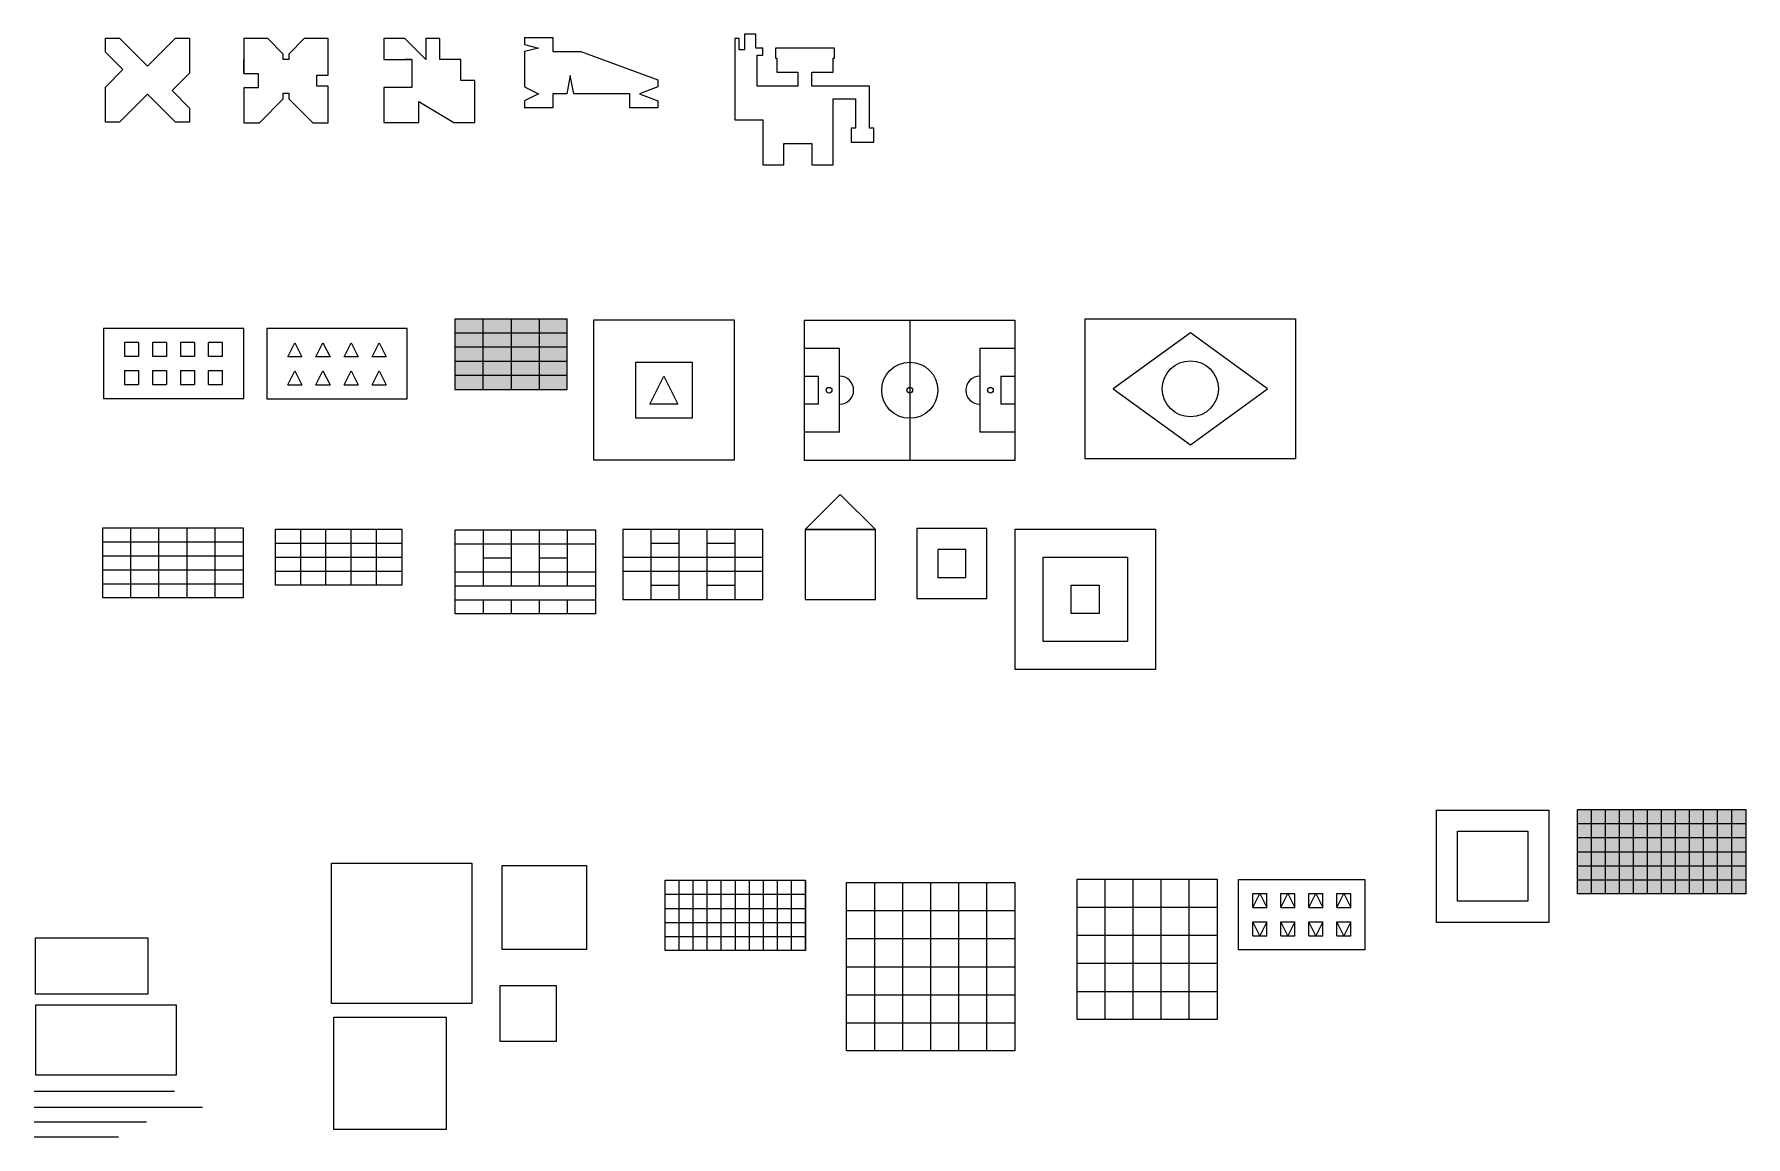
# Model space of a CAD drawing. Header units: millimetres. Extents: x 1 to 1220, y 17 to 803.
import ezdxf

# ---------------------------------------------------------------- set-up
doc = ezdxf.new("R2010")
doc.units = ezdxf.units.MM

msp = doc.modelspace()

# ---------------------------------------------------------------- hatches: boundary and pattern name
h = msp.add_hatch(color=4)
h.dxf.hatch_style = 1
h.paths.add_polyline_path([(340.4, 599.7), (320.4, 599.7), (320.4, 589.7), (340.4, 589.7)])
h.paths.add_polyline_path([(320.4, 589.7), (300.4, 589.7), (300.4, 579.7), (320.4, 579.7)])
h = msp.add_hatch(color=1)
h.dxf.hatch_style = 1
h.paths.add_polyline_path([(320.4, 599.7), (300.4, 599.7), (300.4, 589.7), (320.4, 589.7)])
h.paths.add_polyline_path([(380.4, 599.7), (360.4, 599.7), (360.4, 589.7), (380.4, 589.7)])
h.paths.add_polyline_path([(380.4, 559.7), (360.4, 559.7), (360.4, 549.7), (380.4, 549.7)])
h.paths.add_polyline_path([(320.4, 559.7), (300.4, 559.7), (300.4, 549.7), (320.4, 549.7)])
h = msp.add_hatch(color=5)
h.dxf.hatch_style = 1
h.paths.add_polyline_path([(360.4, 599.7), (340.4, 599.7), (340.4, 589.7), (360.4, 589.7)])
h.paths.add_polyline_path([(380.4, 579.7), (360.4, 579.7), (360.4, 569.7), (380.4, 569.7)])
h.paths.add_polyline_path([(340.4, 559.7), (320.4, 559.7), (320.4, 549.7), (340.4, 549.7)])
h.paths.add_polyline_path([(320.4, 579.7), (300.4, 579.7), (300.4, 569.7), (320.4, 569.7)])
h = msp.add_hatch(color=4)
h.dxf.hatch_style = 1
h.paths.add_polyline_path([(380.4, 589.7), (360.4, 589.7), (360.4, 579.7), (380.4, 579.7)])
h.paths.add_polyline_path([(380.4, 569.7), (360.4, 569.7), (360.4, 559.7), (380.4, 559.7)])
h.paths.add_polyline_path([(360.4, 559.7), (340.4, 559.7), (340.4, 549.7), (360.4, 549.7)])
h.paths.add_polyline_path([(320.4, 569.7), (300.4, 569.7), (300.4, 559.7), (320.4, 559.7)])
h = msp.add_hatch(color=3)
h.dxf.hatch_style = 1
h.paths.add_polyline_path([(360.4, 589.7), (340.4, 589.7), (340.4, 579.7), (360.4, 579.7)])
h.paths.add_polyline_path([(340.4, 579.7), (320.4, 579.7), (320.4, 569.7), (340.4, 569.7)])
h.paths.add_polyline_path([(360.4, 569.7), (340.4, 569.7), (340.4, 559.7), (360.4, 559.7)])
h = msp.add_hatch(color=6)
h.dxf.hatch_style = 1
h.paths.add_polyline_path([(340.4, 589.7), (320.4, 589.7), (320.4, 579.7), (340.4, 579.7)])
h.paths.add_polyline_path([(360.4, 579.7), (340.4, 579.7), (340.4, 569.7), (360.4, 569.7)])
h.paths.add_polyline_path([(340.4, 569.7), (320.4, 569.7), (320.4, 559.7), (340.4, 559.7)])
at = {"true_color": 0x000000}
h = msp.add_hatch(color=18, dxfattribs=at)
h.dxf.hatch_style = 1
h.paths.add_polyline_path([(1110.4, 250.1), (1100.4, 250.1), (1100.4, 240.1), (1110.4, 240.1)])
h.paths.add_polyline_path([(1120.4, 250.1), (1110.4, 250.1), (1110.4, 240.1), (1120.4, 240.1)])
h.paths.add_polyline_path([(1110.4, 240.1), (1100.4, 240.1), (1100.4, 230.1), (1110.4, 230.1)])
h.paths.add_polyline_path([(1120.4, 240.1), (1110.4, 240.1), (1110.4, 230.1), (1120.4, 230.1)])
h.paths.add_polyline_path([(1130.4, 250.1), (1120.4, 250.1), (1120.4, 240.1), (1130.4, 240.1)])
h.paths.add_polyline_path([(1130.4, 240.1), (1120.4, 240.1), (1120.4, 230.1), (1130.4, 230.1)])
h.paths.add_polyline_path([(1130.4, 230.1), (1120.4, 230.1), (1120.4, 220.1), (1130.4, 220.1)])
h.paths.add_polyline_path([(1120.4, 230.1), (1110.4, 230.1), (1110.4, 220.1), (1120.4, 220.1)])
h.paths.add_polyline_path([(1110.4, 230.1), (1100.4, 230.1), (1100.4, 220.1), (1110.4, 220.1)])
h.paths.add_polyline_path([(1110.4, 220.1), (1100.4, 220.1), (1100.4, 210.1), (1110.4, 210.1)])
h.paths.add_polyline_path([(1120.4, 220.1), (1110.4, 220.1), (1110.4, 210.1), (1120.4, 210.1)])
h.paths.add_polyline_path([(1130.4, 220.1), (1120.4, 220.1), (1120.4, 210.1), (1130.4, 210.1)])
h.paths.add_polyline_path([(1130.4, 210.1), (1120.4, 210.1), (1120.4, 200.1), (1130.4, 200.1)])
h.paths.add_polyline_path([(1120.4, 210.1), (1110.4, 210.1), (1110.4, 200.1), (1120.4, 200.1)])
h.paths.add_polyline_path([(1110.4, 210.1), (1100.4, 210.1), (1100.4, 200.1), (1110.4, 200.1)])
h.paths.add_polyline_path([(1110.4, 200.1), (1100.4, 200.1), (1100.4, 190.1), (1110.4, 190.1)])
h.paths.add_polyline_path([(1120.4, 200.1), (1110.4, 200.1), (1110.4, 190.1), (1120.4, 190.1)])
h.paths.add_polyline_path([(1130.4, 200.1), (1120.4, 200.1), (1120.4, 190.1), (1130.4, 190.1)])
h.paths.add_polyline_path([(1140.4, 200.1), (1130.4, 200.1), (1130.4, 190.1), (1140.4, 190.1)])
h.paths.add_polyline_path([(1140.4, 250.1), (1130.4, 250.1), (1130.4, 240.1), (1140.4, 240.1)])
h.paths.add_polyline_path([(1150.4, 250.1), (1140.4, 250.1), (1140.4, 240.1), (1150.4, 240.1)])
h.paths.add_polyline_path([(1150.4, 240.1), (1140.4, 240.1), (1140.4, 230.1), (1150.4, 230.1)])
h.paths.add_polyline_path([(1160.4, 250.1), (1150.4, 250.1), (1150.4, 240.1), (1160.4, 240.1)])
h.paths.add_polyline_path([(1160.4, 240.1), (1150.4, 240.1), (1150.4, 230.1), (1160.4, 230.1)])
h.paths.add_polyline_path([(1160.4, 230.1), (1150.4, 230.1), (1150.4, 220.1), (1160.4, 220.1)])
h.paths.add_polyline_path([(1150.4, 200.1), (1140.4, 200.1), (1140.4, 190.1), (1150.4, 190.1)])
h.paths.add_polyline_path([(1160.4, 210.1), (1150.4, 210.1), (1150.4, 200.1), (1160.4, 200.1)])
h.paths.add_polyline_path([(1160.4, 200.1), (1150.4, 200.1), (1150.4, 190.1), (1160.4, 190.1)])
h.paths.add_polyline_path([(1170.4, 210.1), (1160.4, 210.1), (1160.4, 200.1), (1170.4, 200.1)])
h.paths.add_polyline_path([(1170.4, 230.1), (1160.4, 230.1), (1160.4, 220.1), (1170.4, 220.1)])
h.paths.add_polyline_path([(1170.4, 240.1), (1160.4, 240.1), (1160.4, 230.1), (1170.4, 230.1)])
at = {"true_color": 0xcd2027}
h = msp.add_hatch(color=242, dxfattribs=at)
h.dxf.hatch_style = 1
h.paths.add_polyline_path([(1170.4, 250.1), (1160.4, 250.1), (1160.4, 240.1), (1170.4, 240.1)])
h.paths.add_polyline_path([(1180.4, 250.1), (1170.4, 250.1), (1170.4, 240.1), (1180.4, 240.1)])
h.paths.add_polyline_path([(1180.4, 230.1), (1170.4, 230.1), (1170.4, 220.1), (1180.4, 220.1)])
h.paths.add_polyline_path([(1180.4, 240.1), (1170.4, 240.1), (1170.4, 230.1), (1180.4, 230.1)])
h.paths.add_polyline_path([(1170.4, 220.1), (1160.4, 220.1), (1160.4, 210.1), (1170.4, 210.1)])
h.paths.add_polyline_path([(1160.4, 220.1), (1150.4, 220.1), (1150.4, 210.1), (1160.4, 210.1)])
h.paths.add_polyline_path([(1150.4, 220.1), (1140.4, 220.1), (1140.4, 210.1), (1150.4, 210.1)])
h.paths.add_polyline_path([(1150.4, 230.1), (1140.4, 230.1), (1140.4, 220.1), (1150.4, 220.1)])
h.paths.add_polyline_path([(1140.4, 230.1), (1130.4, 230.1), (1130.4, 220.1), (1140.4, 220.1)])
h.paths.add_polyline_path([(1140.4, 240.1), (1130.4, 240.1), (1130.4, 230.1), (1140.4, 230.1)])
h.paths.add_polyline_path([(1140.4, 220.1), (1130.4, 220.1), (1130.4, 210.1), (1140.4, 210.1)])
h.paths.add_polyline_path([(1140.4, 210.1), (1130.4, 210.1), (1130.4, 200.1), (1140.4, 200.1)])
h.paths.add_polyline_path([(1150.4, 210.1), (1140.4, 210.1), (1140.4, 200.1), (1150.4, 200.1)])
at = {"true_color": 0xf4ee51}
h = msp.add_hatch(color=41, dxfattribs=at)
h.dxf.hatch_style = 1
h.paths.add_polyline_path([(1170.4, 200.1), (1160.4, 200.1), (1160.4, 190.1), (1170.4, 190.1)])
h.paths.add_polyline_path([(1180.4, 200.1), (1170.4, 200.1), (1170.4, 190.1), (1180.4, 190.1)])
h.paths.add_polyline_path([(1180.4, 210.1), (1170.4, 210.1), (1170.4, 200.1), (1180.4, 200.1)])
h.paths.add_polyline_path([(1180.4, 220.1), (1170.4, 220.1), (1170.4, 210.1), (1180.4, 210.1)])
h.paths.add_polyline_path([(1190.4, 220.1), (1180.4, 220.1), (1180.4, 210.1), (1190.4, 210.1)])
h.paths.add_polyline_path([(1190.4, 230.1), (1180.4, 230.1), (1180.4, 220.1), (1190.4, 220.1)])
h.paths.add_polyline_path([(1190.4, 240.1), (1180.4, 240.1), (1180.4, 230.1), (1190.4, 230.1)])
h.paths.add_polyline_path([(1190.4, 250.1), (1180.4, 250.1), (1180.4, 240.1), (1190.4, 240.1)])
h.paths.add_polyline_path([(1200.4, 230.1), (1190.4, 230.1), (1190.4, 220.1), (1200.4, 220.1)])
h.paths.add_polyline_path([(1210.4, 230.1), (1200.4, 230.1), (1200.4, 220.1), (1210.4, 220.1)])
h.paths.add_polyline_path([(1220.4, 230.1), (1210.4, 230.1), (1210.4, 220.1), (1220.4, 220.1)])
h.paths.add_polyline_path([(1210.4, 240.1), (1200.4, 240.1), (1200.4, 230.1), (1210.4, 230.1)])
h.paths.add_polyline_path([(1220.4, 250.1), (1210.4, 250.1), (1210.4, 240.1), (1220.4, 240.1)])
h.paths.add_polyline_path([(1200.4, 250.1), (1190.4, 250.1), (1190.4, 240.1), (1200.4, 240.1)])
h.paths.add_polyline_path([(1210.4, 200.1), (1200.4, 200.1), (1200.4, 190.1), (1210.4, 190.1)])
at = {"true_color": 0x2776bb}
h = msp.add_hatch(color=152, dxfattribs=at)
h.dxf.hatch_style = 1
h.paths.add_polyline_path([(1200.4, 240.1), (1190.4, 240.1), (1190.4, 230.1), (1200.4, 230.1)])
h.paths.add_polyline_path([(1210.4, 250.1), (1200.4, 250.1), (1200.4, 240.1), (1210.4, 240.1)])
h.paths.add_polyline_path([(1220.4, 240.1), (1210.4, 240.1), (1210.4, 230.1), (1220.4, 230.1)])
h.paths.add_polyline_path([(1220.4, 220.1), (1210.4, 220.1), (1210.4, 210.1), (1220.4, 210.1)])
h.paths.add_polyline_path([(1210.4, 220.1), (1200.4, 220.1), (1200.4, 210.1), (1210.4, 210.1)])
h.paths.add_polyline_path([(1200.4, 220.1), (1190.4, 220.1), (1190.4, 210.1), (1200.4, 210.1)])
h.paths.add_polyline_path([(1200.4, 200.1), (1190.4, 200.1), (1190.4, 190.1), (1200.4, 190.1)])
h.paths.add_polyline_path([(1190.4, 210.1), (1180.4, 210.1), (1180.4, 200.1), (1190.4, 200.1)])
h.paths.add_polyline_path([(1200.4, 210.1), (1190.4, 210.1), (1190.4, 200.1), (1200.4, 200.1)])
h.paths.add_polyline_path([(1190.4, 200.1), (1180.4, 200.1), (1180.4, 190.1), (1190.4, 190.1)])
h.paths.add_polyline_path([(1220.4, 210.1), (1210.4, 210.1), (1210.4, 200.1), (1220.4, 200.1)])
h.paths.add_polyline_path([(1210.4, 210.1), (1200.4, 210.1), (1200.4, 200.1), (1210.4, 200.1)])
h.paths.add_polyline_path([(1220.4, 200.1), (1210.4, 200.1), (1210.4, 190.1), (1220.4, 190.1)])
at = {"true_color": 0x000000}
h = msp.add_hatch(color=18, dxfattribs=at)
h.dxf.hatch_style = 1
h.paths.add_polyline_path([(1150.4, 210.1), (1140.4, 210.1), (1140.4, 200.1), (1150.4, 200.1)])
h.paths.add_polyline_path([(1150.4, 230.1), (1140.4, 230.1), (1140.4, 220.1), (1150.4, 220.1)])

# ---------------------------------------------------------------- linework, layer by layer
for p, q in [((51.3, 800.2), (61.3, 800.2)), ((51.3, 790.2), (51.3, 800.2)), ((81.3, 780.2), (61.3, 800.2)), ((101.3, 800.2), (81.3, 780.2)), ((101.3, 800.2), (111.3, 800.2)), ((111.3, 800.2), (111.3, 775.2)), ((150.1, 799.8), (150.1, 774.8)), ((167.1, 799.8), (150.1, 799.8)), ((167.1, 799.8), (178.1, 788.8)), ((193.1, 799.8), (182.1, 788.8)), ((210.1, 799.8), (193.1, 799.8)), ((210.1, 773.8), (210.1, 799.8)), ((249.7, 799.9), (249.7, 784.9)), ((264.7, 799.9), (249.7, 799.9)), ((264.7, 799.9), (279.7, 784.9)), ((289.7, 799.9), (279.7, 799.9)), ((279.7, 799.9), (279.7, 784.9)), ((289.7, 784.9), (289.7, 799.9)), ((350.1, 800.5), (350.1, 795.5)), ((350.1, 800.5), (370.1, 800.5)), ((350.1, 795.5), (360.1, 793)), ((360.1, 793), (350.1, 790.5)), ((370.1, 800.5), (370.1, 790.5)), ((499.9, 799.9), (499.9, 741.9)), ((502.9, 799.9), (499.9, 799.9)), ((502.9, 791.9), (502.9, 799.9)), ((514.9, 802.9), (506.9, 802.9)), ((506.9, 802.9), (506.9, 791.9)), ((514.9, 792.9), (514.9, 802.9)), ((519.9, 792.9), (514.9, 792.9)), ((519.9, 787.9), (519.9, 792.9)), ((570.9, 792.9), (528.9, 792.9)), ((528.9, 792.9), (528.9, 785.9)), ((570.9, 785.9), (570.9, 792.9)), ((51.3, 790.2), (63.8, 777.7)), ((150.1, 774.8), (150.1, 784.8)), ((178.1, 784.8), (178.1, 788.8)), ((182.1, 784.8), (178.1, 784.8)), ((182.1, 788.8), (182.1, 784.8)), ((249.7, 784.9), (269.7, 784.9)), ((269.7, 784.9), (264.7, 784.9)), ((269.7, 784.9), (269.7, 764.9)), ((304.7, 784.9), (289.7, 784.9)), ((304.7, 769.9), (304.7, 784.9)), ((350.1, 790.5), (350.1, 765.5)), ((370.1, 790.5), (390.1, 790.5)), ((390.1, 790.5), (445.1, 770.5)), ((506.9, 791.9), (502.9, 791.9)), ((515.9, 765.9), (515.9, 787.9)), ((515.9, 787.9), (519.9, 787.9)), ((528.9, 785.9), (529.9, 785.9)), ((529.9, 785.9), (529.9, 775.9)), ((569.9, 775.9), (569.9, 785.9)), ((569.9, 785.9), (570.9, 785.9)), ((63.8, 777.7), (51.3, 765.2)), ((111.3, 775.2), (98.8, 762.7)), ((150.1, 774.8), (160.1, 774.8)), ((160.1, 774.8), (160.1, 764.8)), ((202.1, 765.8), (202.1, 773.8)), ((202.1, 773.8), (210.1, 773.8)), ((314.7, 769.9), (304.7, 769.9)), ((314.7, 739.9), (314.7, 769.9)), ((382.6, 773.5), (380.1, 760.5)), ((385.1, 760.5), (382.6, 773.5)), ((445.1, 770.5), (445.1, 765.5)), ((529.9, 775.9), (544.9, 775.9)), ((544.9, 775.9), (544.9, 765.9)), ((554.9, 765.9), (554.9, 775.9)), ((554.9, 775.9), (569.9, 775.9)), ((51.3, 740.2), (51.3, 765.2)), ((61.3, 740.2), (81.3, 760.2)), ((81.3, 760.2), (101.3, 740.2)), ((98.8, 762.7), (111.3, 750.2)), ((160.1, 764.8), (150.1, 764.8)), ((150.1, 764.8), (150.1, 739.8)), ((161.1, 739.8), (178.1, 756.8)), ((178.1, 756.8), (178.1, 760.8)), ((178.1, 760.8), (182.1, 760.8)), ((182.1, 760.8), (182.1, 756.8)), ((182.1, 756.8), (199.1, 739.8)), ((210.1, 765.8), (202.1, 765.8)), ((210.1, 739.8), (210.1, 765.8)), ((269.7, 764.9), (249.7, 764.9)), ((249.7, 764.9), (249.7, 739.9)), ((350.1, 765.5), (360.1, 760.5)), ((360.1, 760.5), (350.1, 755.5)), ((380.1, 760.5), (370.1, 760.5)), ((370.1, 760.5), (370.1, 750.5)), ((425.1, 760.5), (385.1, 760.5)), ((425.1, 750.5), (425.1, 760.5)), ((445.1, 765.5), (432.1, 760.5)), ((432.1, 760.5), (445.1, 755.5)), ((544.9, 765.9), (515.9, 765.9)), ((595.9, 765.9), (554.9, 765.9)), ((569.9, 709.9), (569.9, 756.9)), ((569.9, 756.9), (585.9, 756.9)), ((585.9, 756.9), (585.9, 735.9)), ((595.9, 735.9), (595.9, 765.9)), ((111.3, 750.2), (111.3, 740.2)), ((274.7, 739.9), (274.7, 754.9)), ((274.7, 754.9), (299.7, 739.9)), ((350.1, 755.5), (350.1, 750.5)), ((370.1, 750.5), (350.1, 750.5)), ((445.1, 750.5), (425.1, 750.5)), ((445.1, 755.5), (445.1, 750.5)), ((61.3, 740.2), (51.3, 740.2)), ((111.3, 740.2), (101.3, 740.2)), ((150.1, 739.8), (161.1, 739.8)), ((199.1, 739.8), (210.1, 739.8)), ((249.7, 739.9), (274.7, 739.9)), ((299.7, 739.9), (314.7, 739.9)), ((499.9, 741.9), (519.9, 741.9)), ((519.9, 741.9), (519.9, 709.9)), ((585.9, 735.9), (582.9, 735.9)), ((582.9, 735.9), (582.9, 725.9)), ((598.9, 735.9), (595.9, 735.9)), ((598.9, 725.9), (598.9, 735.9)), ((534.9, 709.9), (534.9, 724.9)), ((534.9, 724.9), (554.9, 724.9)), ((554.9, 724.9), (554.9, 709.9)), ((582.9, 725.9), (598.9, 725.9)), ((519.9, 709.9), (534.9, 709.9)), ((554.9, 709.9), (569.9, 709.9)), ((300.4, 599.7), (300.4, 549.7)), ((380.4, 599.7), (300.4, 599.7)), ((320.4, 599.7), (320.4, 549.7)), ((340.4, 599.7), (340.4, 549.7)), ((360.4, 599.7), (360.4, 549.7)), ((380.4, 549.7), (380.4, 599.7)), ((399.4, 599.2), (499.4, 599.2)), ((399.4, 499.2), (399.4, 599.2)), ((499.4, 599.2), (499.4, 499.2)), ((549.6, 599.1), (699.6, 599.1)), ((549.6, 499.1), (549.6, 599.1)), ((624.6, 599.1), (624.6, 499.1)), ((699.6, 599.1), (699.6, 499.1)), ((749.6, 600.1), (899.6, 600.1)), ((749.6, 500.1), (749.6, 600.1)), ((899.6, 600.1), (899.6, 500.1)), ((49.9, 593.1), (49.9, 543.1)), ((149.9, 593.1), (49.9, 593.1)), ((149.9, 543.1), (149.9, 593.1)), ((166.4, 593), (166.4, 543)), ((266.4, 593), (166.4, 593)), ((266.4, 543), (266.4, 593)), ((380.4, 589.7), (300.4, 589.7)), ((824.6, 590.1), (769.6, 550.1)), ((879.6, 550.1), (824.6, 590.1)), ((64.9, 583.1), (64.9, 573.1)), ((74.9, 583.1), (64.9, 583.1)), ((74.9, 583.1), (74.9, 573.1)), ((84.9, 583.1), (84.9, 573.1)), ((94.9, 583.1), (84.9, 583.1)), ((94.9, 583.1), (94.9, 573.1)), ((104.9, 583.1), (104.9, 573.1)), ((114.9, 583.1), (104.9, 583.1)), ((114.9, 583.1), (114.9, 573.1)), ((134.9, 583.1), (124.9, 583.1)), ((124.9, 573.1), (124.9, 583.1)), ((134.9, 573.1), (134.9, 583.1)), ((181.4, 573), (186.4, 583)), ((186.4, 583), (191.4, 573)), ((201.4, 573), (206.4, 583)), ((206.4, 583), (211.4, 573)), ((221.4, 573), (226.4, 583)), ((226.4, 583), (231.4, 573)), ((241.4, 573), (246.4, 583)), ((246.4, 583), (251.4, 573)), ((380.4, 579.7), (300.4, 579.7)), ((549.6, 579.1), (574.6, 579.1)), ((574.6, 519.1), (574.6, 579.1)), ((674.6, 579.1), (674.6, 519.1)), ((674.6, 579.1), (699.6, 579.1)), ((74.9, 573.1), (64.9, 573.1)), ((64.9, 563.1), (74.9, 563.1)), ((64.9, 563.1), (64.9, 553.1)), ((74.9, 563.1), (74.9, 553.1)), ((94.9, 573.1), (84.9, 573.1)), ((84.9, 563.1), (94.9, 563.1)), ((84.9, 563.1), (84.9, 553.1)), ((94.9, 563.1), (94.9, 553.1)), ((114.9, 573.1), (104.9, 573.1)), ((104.9, 563.1), (114.9, 563.1)), ((104.9, 563.1), (104.9, 553.1)), ((114.9, 563.1), (114.9, 553.1)), ((134.9, 573.1), (124.9, 573.1)), ((124.9, 553.1), (124.9, 563.1)), ((124.9, 563.1), (134.9, 563.1)), ((134.9, 553.1), (134.9, 563.1)), ((191.4, 573), (181.4, 573)), ((181.4, 553), (186.4, 563)), ((186.4, 563), (191.4, 553)), ((211.4, 573), (201.4, 573)), ((201.4, 553), (206.4, 563)), ((206.4, 563), (211.4, 553)), ((231.4, 573), (221.4, 573)), ((221.4, 553), (226.4, 563)), ((226.4, 563), (231.4, 553)), ((251.4, 573), (241.4, 573)), ((241.4, 553), (246.4, 563)), ((246.4, 563), (251.4, 553)), ((380.4, 569.7), (300.4, 569.7)), ((429.4, 529.2), (429.4, 569.2)), ((429.4, 569.2), (469.4, 569.2)), ((469.4, 569.2), (469.4, 529.2)), ((64.9, 553.1), (74.9, 553.1)), ((84.9, 553.1), (94.9, 553.1)), ((104.9, 553.1), (114.9, 553.1)), ((124.9, 553.1), (134.9, 553.1)), ((181.4, 553), (191.4, 553)), ((201.4, 553), (211.4, 553)), ((221.4, 553), (231.4, 553)), ((241.4, 553), (251.4, 553)), ((380.4, 559.7), (300.4, 559.7)), ((300.4, 549.7), (380.4, 549.7)), ((439.4, 539.2), (449.4, 559.2)), ((449.4, 559.2), (459.4, 539.2)), ((549.6, 559.1), (559.6, 559.1)), ((559.6, 539.1), (559.6, 559.1)), ((689.6, 559.1), (699.6, 559.1)), ((689.6, 559.1), (689.6, 539.1)), ((769.6, 550.1), (824.6, 510.1)), ((824.6, 510.1), (879.6, 550.1)), ((49.9, 543.1), (149.9, 543.1)), ((166.4, 543), (266.4, 543)), ((459.4, 539.2), (439.4, 539.2)), ((459.4, 539.2), (439.4, 539.2)), ((559.6, 539.1), (549.6, 539.1)), ((699.6, 539.1), (689.6, 539.1)), ((469.4, 529.2), (429.4, 529.2)), ((574.6, 519.1), (549.6, 519.1)), ((699.6, 519.1), (674.6, 519.1)), ((499.4, 499.2), (399.4, 499.2)), ((699.6, 499.1), (549.6, 499.1)), ((899.6, 500.1), (749.6, 500.1)), ((575.1, 474.8), (550.1, 449.8)), ((575.1, 474.8), (575.1, 474.8)), ((600.1, 449.8), (575.1, 474.8)), ((49.5, 451.1), (149.5, 451.1)), ((49.5, 401.1), (49.5, 451.1)), ((49.5, 441.1), (149.5, 441.1)), ((69.5, 401.1), (69.5, 451.1)), ((89.5, 401.1), (89.5, 451.1)), ((109.5, 401.1), (109.5, 451.1)), ((129.5, 401.1), (129.5, 451.1)), ((149.5, 451.1), (149.5, 401.1)), ((172.5, 450), (262.5, 450)), ((172.5, 410), (172.5, 450)), ((172.5, 440), (262.5, 440)), ((190.5, 410), (190.5, 450)), ((208.5, 410), (208.5, 450)), ((226.5, 410), (226.5, 450)), ((244.5, 410), (244.5, 450)), ((262.5, 450), (262.5, 410)), ((300.7, 449.6), (400.7, 449.6)), ((300.7, 389.6), (300.7, 449.6)), ((300.7, 439.6), (400.7, 439.6)), ((320.7, 409.6), (320.7, 449.6)), ((340.7, 409.6), (340.7, 449.6)), ((360.7, 409.6), (360.7, 449.6)), ((380.7, 409.6), (380.7, 449.6)), ((400.7, 449.6), (400.7, 389.6)), ((420, 449.9), (420, 399.9)), ((520, 449.9), (420, 449.9)), ((440, 449.9), (440, 399.9)), ((460, 439.9), (440, 439.9)), ((460, 449.9), (460, 399.9)), ((480, 449.9), (480, 399.9)), ((500, 439.9), (480, 439.9)), ((500, 449.9), (500, 399.9)), ((520, 399.9), (520, 449.9)), ((550.1, 449.8), (550.1, 399.8)), ((600.1, 449.8), (550.1, 449.8)), ((550.1, 449.8), (600.1, 449.8)), ((600.1, 399.8), (600.1, 449.8)), ((629.6, 450.5), (629.6, 400.5)), ((679.6, 450.5), (629.6, 450.5)), ((679.6, 400.5), (679.6, 450.5)), ((699.7, 450), (799.7, 450)), ((699.7, 350), (699.7, 450)), ((799.7, 450), (799.7, 350)), ((49.5, 431.1), (149.5, 431.1)), ((172.5, 430), (262.5, 430)), ((320.7, 429.6), (340.7, 429.6)), ((360.7, 429.6), (380.7, 429.6)), ((520, 429.9), (420, 429.9)), ((664.6, 435.5), (644.6, 435.5)), ((644.6, 435.5), (644.6, 415.5)), ((664.6, 415.5), (664.6, 435.5)), ((719.7, 430), (779.7, 430)), ((719.7, 370), (719.7, 430)), ((779.7, 430), (779.7, 370)), ((49.5, 421.1), (149.5, 421.1)), ((172.5, 420), (262.5, 420)), ((300.7, 419.6), (400.7, 419.6)), ((520, 419.9), (420, 419.9)), ((644.6, 415.5), (664.6, 415.5)), ((49.5, 411.1), (149.5, 411.1)), ((262.5, 410), (172.5, 410)), ((300.7, 409.6), (400.7, 409.6)), ((460, 409.9), (440, 409.9)), ((500, 409.9), (480, 409.9)), ((739.7, 410), (759.7, 410)), ((739.7, 390), (739.7, 410)), ((759.7, 410), (759.7, 390)), ((149.5, 401.1), (49.5, 401.1)), ((300.7, 399.6), (400.7, 399.6)), ((320.7, 389.6), (320.7, 399.6)), ((340.7, 389.6), (340.7, 399.6)), ((360.7, 389.6), (360.7, 399.6)), ((380.7, 389.6), (380.7, 399.6)), ((420, 399.9), (520, 399.9)), ((550.1, 399.8), (600.1, 399.8)), ((629.6, 400.5), (679.6, 400.5)), ((400.7, 389.6), (300.7, 389.6)), ((759.7, 390), (739.7, 390)), ((779.7, 370), (719.7, 370)), ((799.7, 350), (699.7, 350)), ((1000.1, 249.7), (1080.1, 249.7)), ((1000.1, 169.7), (1000.1, 249.7)), ((1080.1, 249.7), (1080.1, 169.7)), ((1100.4, 250.1), (1220.4, 250.1)), ((1100.4, 190.1), (1100.4, 250.1)), ((1110.4, 190.1), (1110.4, 250.1)), ((1120.4, 190.1), (1120.4, 250.1)), ((1130.4, 190.1), (1130.4, 250.1)), ((1140.4, 190.1), (1140.4, 250.1)), ((1150.4, 190.1), (1150.4, 250.1)), ((1150.4, 190.1), (1150.4, 250.1)), ((1160.4, 190.1), (1160.4, 250.1)), ((1170.4, 190.1), (1170.4, 250.1)), ((1180.4, 190.1), (1180.4, 250.1)), ((1190.4, 190.1), (1190.4, 250.1)), ((1200.4, 190.1), (1200.4, 250.1)), ((1210.4, 190.1), (1210.4, 250.1)), ((1220.4, 250.1), (1220.4, 190.1)), ((1015.1, 234.7), (1065.1, 234.7)), ((1015.1, 184.7), (1015.1, 234.7)), ((1065.1, 234.7), (1065.1, 184.7)), ((1100.4, 240.1), (1220.4, 240.1)), ((1100.4, 230.1), (1220.4, 230.1)), ((1100.4, 220.1), (1220.4, 220.1)), ((212.5, 211.9), (312.5, 211.9)), ((212.5, 111.9), (212.5, 211.9)), ((312.5, 211.9), (312.5, 111.9)), ((334.1, 210.3), (394.1, 210.3)), ((334.1, 150.3), (334.1, 210.3)), ((394.1, 210.3), (394.1, 150.3)), ((1100.4, 210.1), (1220.4, 210.1)), ((450.3, 199.7), (550.3, 199.7)), ((450.3, 149.7), (450.3, 199.7)), ((460.3, 149.7), (460.3, 199.7)), ((470.3, 149.7), (470.3, 199.7)), ((480.3, 149.7), (480.3, 199.7)), ((490.3, 149.7), (490.3, 199.7)), ((500.3, 149.7), (500.3, 199.7)), ((510.3, 149.7), (510.3, 199.7)), ((520.3, 149.7), (520.3, 199.7)), ((530.3, 149.7), (530.3, 199.7)), ((540.3, 149.7), (540.3, 199.7)), ((550.3, 199.7), (550.3, 149.7)), ((550.3, 149.7), (550.3, 199.7)), ((579.6, 198.1), (699.6, 198.1)), ((579.6, 78.1), (579.6, 198.1)), ((599.6, 78.1), (599.6, 198.1)), ((619.6, 78.1), (619.6, 198.1)), ((639.6, 78.1), (639.6, 198.1)), ((659.6, 78.1), (659.6, 198.1)), ((679.6, 78.1), (679.6, 198.1)), ((699.6, 198.1), (699.6, 78.1)), ((743.8, 200.5), (843.8, 200.5)), ((743.8, 100.5), (743.8, 200.5)), ((763.8, 100.5), (763.8, 200.5)), ((783.8, 100.5), (783.8, 200.5)), ((803.8, 100.5), (803.8, 200.5)), ((823.8, 100.5), (823.8, 200.5)), ((843.8, 200.5), (843.8, 100.5)), ((859, 200.2), (949, 200.2)), ((859, 150.2), (859, 200.2)), ((859, 150.2), (859, 200.2)), ((949, 200.2), (949, 150.2)), ((1100.4, 200.1), (1220.4, 200.1)), ((450.3, 189.7), (550.3, 189.7)), ((869, 190.2), (879, 190.2)), ((869, 180.2), (869, 190.2)), ((869, 180.2), (874, 190.2)), ((874, 190.2), (879, 180.2)), ((879, 180.2), (879, 190.2)), ((889, 190.2), (899, 190.2)), ((889, 180.2), (889, 190.2)), ((889, 180.2), (894, 190.2)), ((894, 190.2), (899, 180.2)), ((899, 180.2), (899, 190.2)), ((909, 180.2), (909, 190.2)), ((909, 190.2), (919, 190.2)), ((909, 180.2), (914, 190.2)), ((914, 190.2), (919, 180.2)), ((919, 180.2), (919, 190.2)), ((929, 180.2), (929, 190.2)), ((929, 190.2), (939, 190.2)), ((929, 180.2), (934, 190.2)), ((934, 190.2), (939, 180.2)), ((939, 180.2), (939, 190.2)), ((1065.1, 184.7), (1015.1, 184.7)), ((1220.4, 190.1), (1100.4, 190.1)), ((450.3, 179.7), (550.3, 179.7)), ((579.6, 178.1), (699.6, 178.1)), ((743.8, 180.5), (843.8, 180.5)), ((869, 180.2), (879, 180.2)), ((889, 180.2), (899, 180.2)), ((909, 180.2), (919, 180.2)), ((929, 180.2), (939, 180.2)), ((450.3, 169.7), (550.3, 169.7)), ((450.3, 159.7), (550.3, 159.7)), ((743.8, 160.5), (843.8, 160.5)), ((869, 170.2), (879, 170.2)), ((869, 160.2), (869, 170.2)), ((874, 160.2), (869, 170.2)), ((869, 160.2), (879, 160.2)), ((879, 170.2), (874, 160.2)), ((879, 160.2), (879, 170.2)), ((889, 160.2), (889, 170.2)), ((889, 170.2), (899, 170.2)), ((894, 160.2), (889, 170.2)), ((889, 160.2), (899, 160.2)), ((899, 170.2), (894, 160.2)), ((899, 160.2), (899, 170.2)), ((909, 160.2), (909, 170.2)), ((909, 170.2), (919, 170.2)), ((914, 160.2), (909, 170.2)), ((909, 160.2), (919, 160.2)), ((919, 170.2), (914, 160.2)), ((919, 160.2), (919, 170.2)), ((929, 160.2), (929, 170.2)), ((929, 170.2), (939, 170.2)), ((934, 160.2), (929, 170.2)), ((929, 160.2), (939, 160.2)), ((939, 170.2), (934, 160.2)), ((939, 160.2), (939, 170.2)), ((1080.1, 169.7), (1000.1, 169.7)), ((1.5, 158.6), (81.5, 158.6)), ((1.5, 118.6), (1.5, 158.6)), ((81.5, 158.6), (81.5, 118.6)), ((394.1, 150.3), (334.1, 150.3)), ((550.3, 149.7), (450.3, 149.7)), ((579.6, 158.1), (699.6, 158.1)), ((949, 150.2), (859, 150.2)), ((579.6, 138.1), (699.6, 138.1)), ((743.8, 140.5), (843.8, 140.5)), ((332.7, 124.8), (372.7, 124.8)), ((332.7, 84.8), (332.7, 124.8)), ((372.7, 124.8), (372.7, 84.8)), ((81.5, 118.6), (1.5, 118.6)), ((1.7, 110.8), (101.7, 110.8)), ((1.7, 60.8), (1.7, 110.8)), ((101.7, 110.8), (101.7, 60.8)), ((312.5, 111.9), (212.5, 111.9)), ((579.6, 118.1), (699.6, 118.1)), ((743.8, 120.5), (843.8, 120.5)), ((214.2, 102), (294.2, 102)), ((214.2, 22), (214.2, 102)), ((294.2, 102), (294.2, 22)), ((579.6, 98.1), (699.6, 98.1)), ((843.8, 100.5), (743.8, 100.5)), ((372.7, 84.8), (332.7, 84.8)), ((699.6, 78.1), (579.6, 78.1)), ((0.6, 49.3), (100.6, 49.3)), ((101.7, 60.8), (1.7, 60.8)), ((0.6, 37.9), (120.6, 37.9)), ((0.6, 27.4), (80.6, 27.4)), ((0.6, 16.8), (60.6, 16.8)), ((294.2, 22), (214.2, 22))]:
    msp.add_line(p, q)
for centre, radius in [((624.6, 549.1), 20), ((824.6, 550.1), 20), ((567.1, 549.1), 2), ((624.6, 549.1), 2), ((682.1, 549.1), 2)]:
    msp.add_circle(centre, radius)
for centre, start, end in [((574.6, 549.1), 270, 90), ((674.6, 549.1), 90, 270)]:
    msp.add_arc(centre, 10, start, end)

doc.saveas('drawing.dxf')
